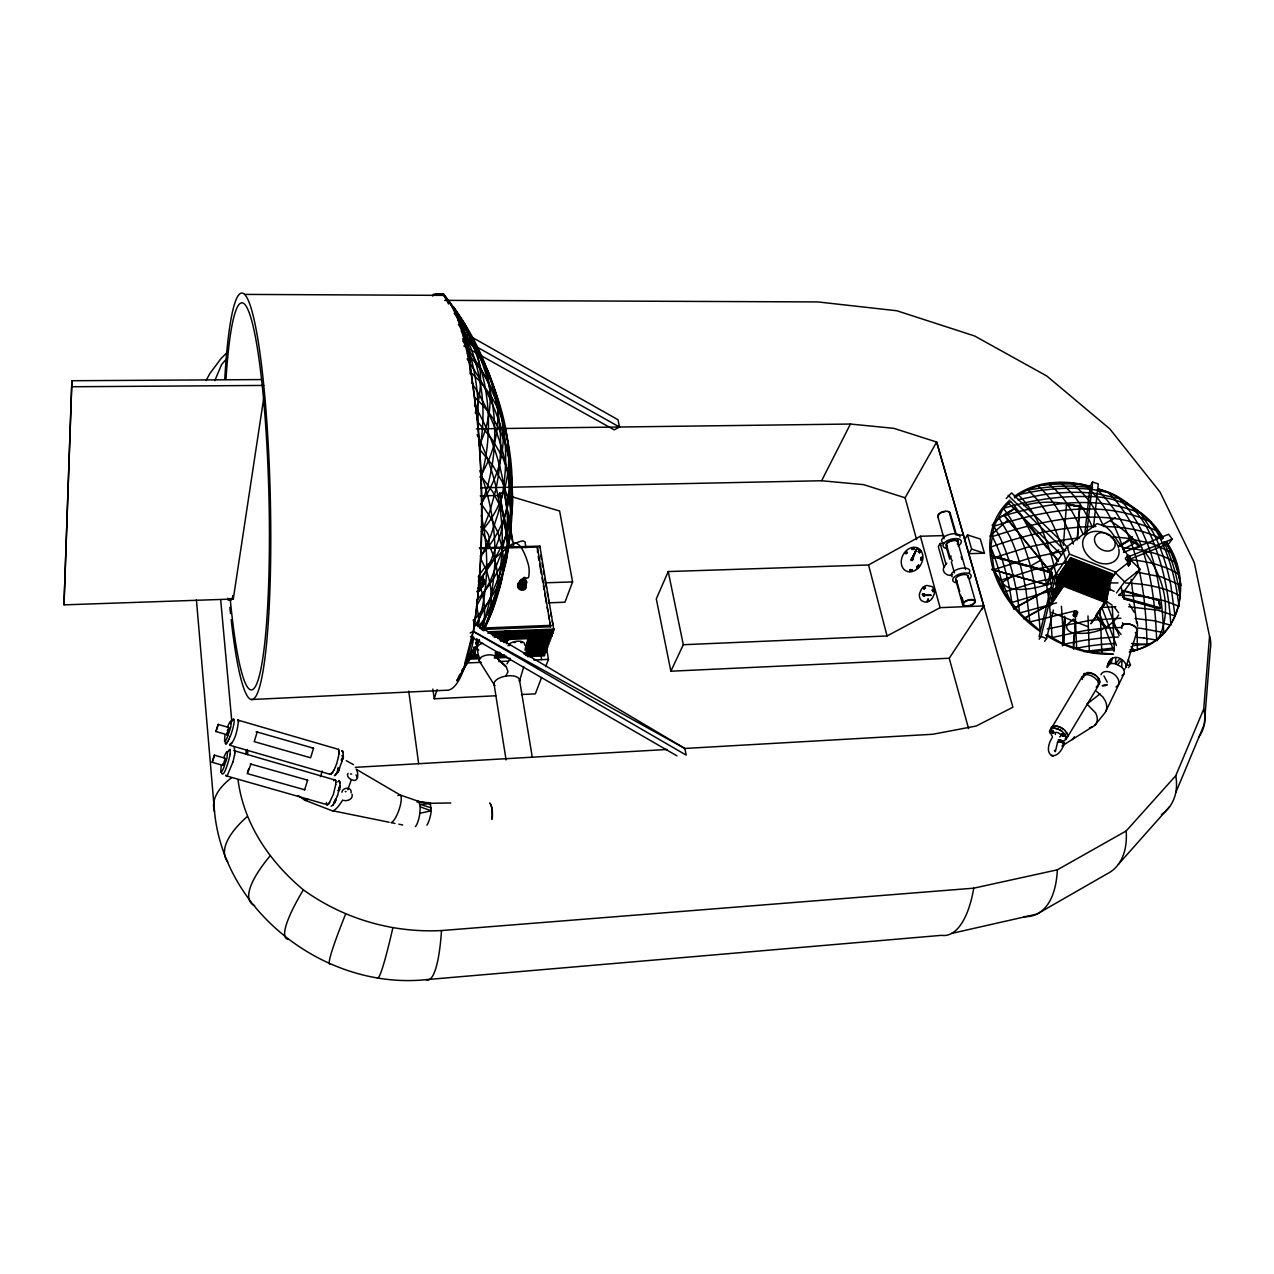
<?xml version="1.0" encoding="UTF-8"?>
<svg xmlns="http://www.w3.org/2000/svg" width="1274" height="1274" viewBox="0 0 1274 1274"><rect width="100%" height="100%" fill="white"/><g stroke="black" fill="none" stroke-linecap="round" stroke-linejoin="round"><path stroke-width="1.5" d="M940.945 545.113L940.244 544.731M246.455 750.004A4.857 0.828 -88.7 0 0 246.041 753.157L246.009 754.24M912.168 571.102C909.286 572.679 914.429 568.411 911.069 569.908M919.159 549.683L919.844 550.511L918.251 551.499M909.588 570.943L910.448 571.086M356.895 769.655L400.291 795.072L418.843 801.426L420.261 806.872L419.863 813.274A13.25 3.488 -80.3 0 1 415.356 826.651M912.821 548.696L911.85 549.046L912.948 548.314M246.009 754.415L246.312 753.268M525.907 547.74L524.984 541.8L522.786 540.861C508.629 543.616 498.548 555.783 487.815 564.509A16.578 3.408 -53.8 0 0 484.566 567.886L479.534 574.463M261.09 379.572L71.885 380.735L63.987 604.863L233.269 599.019L264.18 395.211M63.987 604.863L71.885 380.735M914.191 547.804L913.888 549.253A1.975 1.545 -60.7 0 1 913.426 549.301L914.143 548.298M1122.012 675.523A9.157 5.558 25.5 0 0 1121.693 667.066L1122.028 659.757C1115.355 654.024 1107.456 659.582 1107.17 667.48L1109.208 664.598M1115.833 657.448L1115.53 663.738L1121.693 667.066M528.089 638.815L528.599 637.398L526.21 637.494A2.851 1.37 -9.8 0 1 528.089 638.736L525.222 648.546L547.533 647.59L548.059 646.189L525.732 647.128M528.806 638.624L551.244 637.701L550.718 639.118L528.296 640.042L528.392 636.172M416.932 801.983L430.182 802.779L431.233 810.805A12.629 3.456 -77.5 0 1 426.949 825.154M339.887 785.851L340.094 783.351M343.104 755.402L343.311 752.95M338.932 754.176L338.486 749.383L237.569 720.001M339.139 751.724L338.422 757.154M335.699 784.641L335.906 782.14M1073.345 645.392L1074.189 633.576M1074.619 627.668L1075.033 621.76M1073.584 649.071L1075.527 621.505M1077.247 538.392L1079.699 506.24M1077.422 539.857L1079.842 505.682L1066.418 505.237L1063.408 545.304M1062.436 645.838L1064.634 616.298M1062.787 645.504L1064.889 617.763M1063.344 645.09L1065.382 617.508M910.496 570.8L910.4 569.733A2.341 1.847 -61.5 0 0 909.859 569.812L909.636 570.29M910.687 570.816L910.369 569.526A3.36 2.644 -61.6 0 0 909.923 569.589L909.763 571.58A3.36 2.644 -61.4 0 0 910.225 571.532L910.687 570.8M912.327 569.844L911.993 571.007M351.098 792.89C352.261 786.663 342.642 786.902 341.862 792.237M1198.531 737.407A96.06 54.957 15.5 0 0 1203.723 709.092L1209.552 636.363L1194.295 562.551L1160.088 492.114L1109.797 428.876L1046.734 375.957L974.499 335.938L896.912 310.776L817.988 301.938L444.61 300.361M911.021 559.397L911.117 560.337M912.917 559.557L911.658 558.522M913.108 559.254L912.025 560.687L911.101 559.732M923.714 595.977C922.806 592.267 920.847 595.818 924.414 594.417M922.965 595.181L922.726 593.716M924.064 595.882L924.048 594.401M931.119 595.324L923.188 594.448L931.071 595.324L923.172 595.484M1093.458 527.277L1098.299 483.865L1092.582 482.066L1091.054 484.343M933.906 590.817L933.237 591.327M1084.652 534.73L1090.289 485.474M1086.754 533.344L1092.582 482.066M234.512 755.386L234.846 752.918M473.832 631.012A324.01 154.664 -4.9 0 0 473.817 628.05C484.024 559.907 483.451 490.633 477.877 422.092C470.44 379.126 471.746 329.361 443.288 293.768L433.208 294.326M905.002 553.027L906.021 553.983M1054.633 566.086L1048.916 570.099L1004.278 515.588L1015.028 507.88M238.509 720.622C237.824 727.884 235.101 742.567 229.447 744.462M230.196 754.144L230.164 749.287L227.759 751.867M1049.553 573.762L1050.477 571.93L1047.562 584.989L991.538 569.494M226.661 733.346L226.676 734.636L229.081 727.565L218.157 724.444L215.927 731.499L226.676 734.636M222.902 764.034L222.918 765.371L225.339 758.269L214.35 755.179L212.105 762.266L222.918 765.371M335.683 798.925L335.205 802.445L333.629 802.317L334.664 802.62L334.919 800.868M339.202 770.006L339.441 768.27L338.406 767.967C337.069 770.722 337.1 774.385 339.202 770.006L338.167 769.703M913.633 547.788L913.442 549.476M1129.544 540.447L1135.023 542.931L1139.322 546.992M918.267 551.499L918.968 550.878M339.935 785.771L337.53 795.693M1107.409 666.015L1110.164 660.075M335.731 784.561L333.326 794.482L328.628 804.197M343.152 755.323L341.782 761.725M482.735 585.785L483.085 584.256M483.276 583.667L482.305 586.725M478.546 583.811C480.712 586.454 485.681 582.298 483.085 579.877M484.789 581.868L483.164 585.785L478.18 588.078M1108.205 664.805L1111.246 663.42L1112.218 657.989M922.137 559.62L922.121 558.649L920.704 559.095A3.281 2.596 -60.9 0 0 920.624 559.732L922.328 559.557A3.265 2.58 -61 0 0 922.376 559.047L922.344 558.808M1048.916 570.099L1056.687 563.761M356.131 768.97C358.918 773.254 358.647 783.399 351.481 779.592C349.156 778.86 346.162 775.707 348.057 773.318M234.543 755.339L232.999 761.836M230.228 754.081C229.798 756.724 223.635 780.564 221.389 772.331M221.23 765.722L220.736 772.044A11.37 1.8 -72.4 0 0 223.539 768.302L227.043 757.887L227.52 751.596A11.37 1.8 -72.4 0 0 224.718 755.386L223.778 757.632M1047.562 584.989L1048.629 579.845M224.972 735.098L224.511 741.277A11.291 1.768 -72.3 0 0 227.298 737.439L230.801 727.072L231.247 720.925A11.291 1.768 -72.3 0 0 228.46 724.81L227.505 727.072M1096.197 687.148L1098.905 684.138L1097.631 680.794L1094.493 677.641A9.571 5.335 30.8 0 0 1086.388 674.615L1082.327 676.478L1050.891 729.142L1052.005 726.721L1055.206 726.021A9.762 5.223 31.1 0 1 1063.408 729.126L1065.207 730.639M1106.469 584.384L1106.74 583.142L1070.224 568.889M1108.125 576.915L1108.412 575.673M1106.373 601.503L1091.006 623.607L1106.373 601.503L1064.14 585.037L1050.747 604.497M1050.222 603.621L1064.73 582.521L1106.931 598.971L1106.66 600.245L1064.427 583.779L1049.919 604.879M1104.892 600.93L1107.488 596.455L1065.319 580.02L1051.942 599.513M1106.007 595.898L1108.619 591.423L1066.513 575.004L1053.136 594.528M1066.195 739.223L1065.239 734.541M1063.901 740.799L1066.274 739.27L1067.835 735.655M1082.39 676.51L1082.343 679.504M1095.815 675.491A9.571 5.335 30.7 0 0 1087.678 672.481L1083.617 674.36L1083.633 677.386M907.199 552.486L907.168 552.55A2.182 1.72 -61 0 1 906.754 552.98L906.228 551.722M464.628 664.232L472.527 633.576M1050.445 605.755L1064.14 585.037M1064.427 583.779L1064.73 582.521M1051.639 600.755L1065.319 580.02M1065.621 578.762L1065.924 577.504L1108.062 593.939L1107.775 595.197L1065.621 578.762L1052.228 598.254M1052.834 595.77L1066.513 575.004M1066.816 573.762L1067.102 572.504L1109.16 588.907L1108.89 590.165L1066.816 573.762L1053.423 593.286M1067.405 571.262L1067.692 570.019L1109.718 586.406L1109.447 587.664L1067.405 571.262L1055.143 589.177M1067.994 568.761L1068.281 567.519L1110.275 583.906L1110.004 585.148L1067.994 568.761L1056.847 585.069M1068.583 566.277L1068.87 565.035L1110.832 581.406L1110.546 582.664L1068.583 566.277L1056.321 584.225M1069.173 563.793L1069.459 562.551L1111.39 578.922L1111.103 580.164L1069.173 563.793L1055.796 583.396M1069.762 561.324L1070.049 560.082L1111.931 576.421L1111.661 577.663L1069.762 561.324L1056.385 580.928M1070.335 558.84L1070.638 557.614L1112.489 573.937L1112.202 575.179L1070.335 558.84L1056.99 578.476M1072.278 560.226L1072.565 558.983L1101.676 570.354M1098.841 681.781L1098.124 677.991M1044.584 641.363L1046.575 638.592L1053.359 610.103M1039.138 639.23L1041.113 636.459L1056.178 573.81L1059.745 575.227M1039.074 636.825L1053.232 578.077L1069.491 554.094L1067.134 546.626L1097.01 523.63L1105.514 526.258L1110.801 531.354L1131.296 560.21L1115.323 572.759L1110.721 579.176M338.454 757.106L336.575 763.922M477.447 625.757L482.368 607.141A323.596 266.075 4.7 0 0 483.817 528.407A323.596 266.091 4.7 0 0 481.317 515.508M341.066 760.037L342.881 759.033L343.439 756.931L342.196 755.816L343.439 756.931M337.849 790.485L339.664 789.482L340.031 786.536L339.266 787.826M482.687 627.174L490.219 599.481A338.502 277.254 4.7 0 0 491.891 515.859A338.518 277.286 4.7 0 0 479.82 470.823M495.363 491.525L489.646 511.989L481.827 532.134L488.977 544.46L493.962 557.025A324.934 160.843 -4.9 0 1 483.069 629.85M1109.511 663.913L1110.96 658.865M523.821 666.62L519.346 681.463A12.899 6.004 -9.6 0 0 505.682 676.128A12.899 6.004 -9.6 0 0 494.806 685.699L479.597 661.524M313.531 748.22L310.617 757.791L254.227 741.643L257.189 732.009L313.531 748.22L312.257 747.997M303.881 789.546L304.693 789.769L307.607 780.134L250.245 763.938M476.428 643.609L477.368 640.742M341.814 761.709L338.343 771.136L334.441 775.595M247.761 771.996L248.748 768.779M247.267 773.621L250.962 764.113M495.713 695.779L434.243 698.773L437.062 689.6M498.452 496.685L499.583 493.038L504.6 492.927L513.677 546.514M508.374 547.342L499.87 494.726M504.886 494.631L559.62 511.033L572.583 581.899L564.939 602.22L549.046 602.809M233.015 761.82L227.409 775.213M1137.061 631.187L1125.898 667.528A8.711 5.51 28 0 0 1122.028 659.757L1117.776 664.518M506.479 643.752L507.769 638.242L510.38 638.131A2.867 1.37 -9.6 0 0 507.705 639.102M477.32 645.026L466.666 659.375L464.15 667.226L474.756 652.909L477.32 645.026L476.412 639.198M911.149 559.477L911.738 558.442M479.677 548.728L537.389 547.056L537.564 552.454M539.332 547.581L539.857 546.1L479.374 547.836M227.361 730.75L228.03 729.031M230.148 736.436C231.581 733.824 237.633 713.774 231.47 721.323M335.38 767.139L336.559 763.89M337.514 795.661L332.817 805.391M481.238 629.531L550.591 626.776L537.389 547.056M526.098 651.269L546.482 650.393L547.008 648.992L524.713 649.947M497.64 638.497L551.785 636.267L552.327 634.834L494.232 637.223M492.751 635.853L552.868 633.401L553.394 631.968L491.286 634.484M539.857 546.1L553.935 630.534L487.846 633.21M541.561 677.513L535.367 693.836L521.48 694.521M545.702 666.62L548.457 659.359L546.1 645.791M1057.563 742.344L1055.35 751.676L1054.41 750.338M338.151 770.404L339.441 768.27M476.03 643.45L477.511 639.835M1175.727 792.715L1204.344 724.11L1210.3 649.342A94.228 49.383 -1.5 0 0 1209.552 636.363M228.954 739.27L230.148 736.404M1161.394 814.612A97.779 57.107 33.6 0 0 1175.759 775.707L1203.723 709.092M214.78 380.639L221.612 364.523L227.568 357.675M1073.711 505.077L1066.418 505.237L1069.985 505.778M477.129 644.071L478.61 640.599M483.053 630.216L488.977 616.345L497.067 588.015A338.151 275.98 5.2 0 0 499.105 502.195A338.183 276.012 5.2 0 0 477.097 434.673M911.85 549.046L912.821 549.524L912.009 549.094M483.626 630.232C519.33 559.812 514.155 472.797 474.469 405.148M347.802 789.8L351.305 779.752M943.843 535.574L920.385 536.258L868.565 564.971L668.229 571.564L656.301 598.876L670.872 671.207L949.226 658.244L983.783 605.93L936.661 442.03L893.807 428.335L850.427 424.035L476.396 428.86M334.154 769.91L335.38 767.075M912.821 558.824L917.296 547.804L912.248 558.474M933.619 589.289L932.218 589.878L933.301 589.129M483.419 582.839L483.961 580.275L482.703 579.001M483.292 584.018L481.381 586.534M458.831 677.8A324.01 154.664 -4.9 0 1 456.984 680.65L460.025 674.105M670.872 671.207L683.31 644.724L668.229 571.564M911.595 570.577L912.073 569.589L911.611 570.593M1105.959 711.051L1124.146 673.436M933.938 591.2C932.52 590.435 932.25 592.346 933.173 591.088M982.047 609.513L983.783 605.93L940.101 607.65L887.054 635.965L683.31 644.724M1052.547 737.089C1040.794 755.339 1057.006 764.878 1064.618 742.917M1123.732 598.955L1159.786 608.956L1160.439 607.873L1158.83 600.309L1122.935 590.356M230.371 723.552L232.473 719.635M225.132 741.643L226.039 743.984L228.954 739.207M480.68 487.846L821.634 480.744L850.427 424.035M1010.171 511.033L1004.31 515.333L1048.964 569.86M206.149 380.512L209.653 373.839L221.055 358.52L227.95 351.672M505.698 676.128L508.007 671.796L506.272 666.843L494.519 655.823A8.6 4.077 -9.3 0 0 482.639 656.349A8.6 4.077 -9.3 0 0 480.632 662.337M334.154 769.83L330.953 774.481L329.807 773.605M338.343 771.057L335.158 775.563M333.931 803.767L335.11 801.601M478.26 576.644L478.833 575.609M456.984 680.619L468.864 659.247M473.817 628.05L488.818 601.248L500.156 573.603L507.8 545.383A351.162 282.971 5.7 0 0 509.106 460.073A351.194 283.003 5.7 0 0 479.868 378.999L467.16 358.95M916.595 539.539L905.113 497.8L936.661 442.03L1012.91 707.213L976.282 726.005L932.855 734.254L684.839 748.459L473.291 631.378L470.17 632.987M342.467 757.441L343.232 756.135M464.469 665.84L466.411 662.496M469.963 644.628L473.912 637.86M479.836 627.716L485.76 617.587L497.752 589.591L505.905 560.99A344.426 278.815 5.6 0 0 507.753 474.326A344.442 278.847 5.6 0 0 477.734 392.089L471.587 382.582M466.173 660.903L468.943 656.19M469.851 654.629L472.543 650.043M476.11 643.943L477.893 640.902M1050.397 574.001C1053.088 570.529 1049.187 587.059 1049.808 573.332M924.223 595.452L924.048 594.512M1079.54 506.638L1079.842 505.682M1061.401 734.286L1064.156 734.588L1063.917 736.101L1061.497 735.241L1061.736 733.744L1062.914 733.681M1062.739 736.149L1064.252 735.544M1063.917 736.101L1064.156 734.588M1067.532 737.009L1098.506 685.508L1098.538 682.498M943.524 543.329L940.132 543.441L938.285 546.498L944.066 567.137A5.765 4.507 31.3 0 0 945.404 573.571A5.765 4.507 31.3 0 0 952.602 574.59M1061.497 735.241L1061.736 733.744M1050.763 731.244L1053.439 731.212L1053.455 732.805L1051.114 732.279L1052.101 730.432M1051.114 732.279L1051.098 730.703M1052.467 733.06L1053.789 732.247M1053.455 732.805L1053.439 731.212M1006.253 498.5L1011.54 492.879L1068.026 547.868M226.868 743.045L227.855 741.452M944.066 567.137L945.945 564.095A5.781 4.507 31.3 0 1 946.821 563.283M964.705 539.539L967.539 534.937L980.327 539.061L984.436 553.203L968.766 553.696L971.632 549.126L967.539 534.937M232.155 742.71L229.782 745.226L330.269 774.385L332.992 772.028M506.925 663.865L509.871 659.168A8.552 4.045 -9.7 0 1 509.982 658.085M1100.911 674.71L1101.867 673.213A10.096 6.848 34.4 0 1 1115.498 675.427A10.096 6.848 34.4 0 1 1116.008 686.909M1159.961 603.876L1158.83 600.309L1124.56 591.423M1067.134 546.626L1050.939 570.672L1053.232 578.077L1056.178 573.81M1057.277 577.249L1070.638 557.614M1056.687 579.702L1070.049 560.082M1074.348 619.865L1073.122 619.212L1074.38 620.151M1054.983 583.795L1069.459 562.551M1055.509 584.623L1068.87 565.035M1056.035 585.467L1068.281 567.519M1055.429 587.935L1067.692 570.019M1052.611 593.684L1067.102 572.504M1051.416 598.637L1065.924 577.504M329.727 802.572L326.972 804.961L326.351 802.461M1110.418 580.164L1116.072 572.265L1069.491 554.094M1128.382 565.815L1129.927 563.665L1128.573 557.996L1127.028 560.146L1128.382 565.815L1130.309 563.681L1128.955 558.012L1127.41 560.162L1128.764 565.831M1102.297 605.389L1106.931 598.971M1096.213 614.673L1102.01 606.663M1116.47 592.936L1124.608 581.756L1140.182 569.303L1130.93 560.369M1140.182 569.303L1124.958 590.133L1118.779 595.085M1169.038 543.377L1172.16 539.125L1168.672 534.3L1123.509 552.454M483.61 582.25C481.11 586.964 475.409 581.231 480.585 579.16M481.715 585.228L480.664 586.358M483.053 584.018L479.788 587.33M482.671 585.546L481.19 587.123M482.496 586.136L480.824 588.301A4.284 3.583 16.5 0 1 476.938 591.773M480.903 577.87C484.566 574.112 483.881 582.122 480.712 578.953M920.465 551.929L919.764 551.132M1128.35 667.687L1130.452 665.012L1128.334 659.534M1072.135 739.637L1074.38 736.802M481.317 531.513C521.767 486.413 516.559 413.493 471.651 373.282M1095.019 725.081L1104.255 713.615A16.705 11.753 40 0 0 1105.179 700.668L1102.981 697.117L1096.516 691.304M480.218 556.069C522.961 512.498 520.907 437.985 474.74 397.568M918.57 565.21L918.013 566.373L919.51 566.022C918.028 568.093 919.478 564.987 918.156 566.197M1083.68 674.392L1084.588 673.357M1051.193 727.788L1052.085 726.769M1065.303 734.541L1062.038 731.356A9.762 5.223 31.1 0 0 1053.837 728.171L1050.668 728.919L1049.489 731.308L1052.26 736.308M920.146 551.053L919.127 552.47A3.344 2.628 -60.7 0 0 919.43 552.805L920.784 551.244A3.344 2.628 -60.8 0 0 920.497 550.925L919.892 551.005M919.892 551.292L919.255 552.279A2.325 1.831 -60.7 0 0 919.605 552.661L920.019 552.438M1120.053 658.626L1115.53 663.738L1111.246 663.42M918.793 565.13L917.965 565.29M1098.873 684.393L1100.179 682.004L1098.921 678.66M1118.397 864.313L1169.628 806.681M951.678 933.412L1036.956 914.079L1107.265 873.741A99.245 55.355 51.8 0 0 1126.184 830.966L1175.759 775.707M923.347 595.786L924.701 595.452L924.064 594.225M212.28 762.25L214.526 755.148M228.731 750.29L230.467 750.131M473.418 620.502L475.966 617.89A337.53 171.608 -4.7 0 0 506.081 523.582L500.985 507.593L492.767 491.875L481.381 476.572A322.449 254.083 6.6 0 0 485.585 389.717A322.481 254.131 6.6 0 0 453.576 307.05M227.441 775.133L226.008 776.073L225.721 775.197M1014.566 498.007C1036.049 480.887 1067.102 479.39 1092.598 487.528M989.882 536.115L1007.654 520.222M483.738 584.018L479.836 585.833M481.843 586.995L478.005 588.668M481.843 577.695L483.069 578.332L481.572 578.985M482.177 584.559L482.894 584.846M333.565 780.644L335.253 779.704L335.683 780.612M912.009 570.29L911.229 570.179M337.737 781.854L339.441 780.914L340.047 783.446M332.848 805.279L331.16 806.155M1100.035 693.916L1086.945 704.06L1095.592 712.883A16.259 11.068 37.2 0 1 1089.477 727.629M912.152 560.369L912.789 558.967M1004.278 515.588L1014.008 509.043M922.408 593.795L922.742 595.038M925.131 588.174L924.064 589.129L923.172 587.346L924.319 586.581L923.395 587.473L924.16 588.827L924.924 588.062M924.319 586.581L923.172 587.346M923.634 587.951L924.797 587.425L923.921 588.238M428.255 803.289L450.805 802.986M1063.36 745.051L1092.582 726.769M911.993 558.49L917.296 547.804L911.897 558.442M1014.215 575.37L1002.192 582.218L992.876 569.781M1029.663 566.548L1041.67 559.7M1051.974 553.824L1058.837 549.906M1101.739 525.414L1115.467 517.578M480.824 588.301L478.833 589.161M238.047 779.911C243.7 824.023 269.785 861.829 303.355 889.841C343.439 918.777 392.153 933.03 441.505 930.561L973.75 888.169L1057.34 869.824L1126.184 830.966M481.795 577.695L482.846 578.125L481.827 579.001M480.871 580.211C476.826 582.887 484.391 583.858 482.352 580.275M1024.806 618.017L1046.973 605.723M1023.5 618.83L1047.371 605.596M1135.946 548.361L1139.418 546.45M1013.626 608.59L1051.671 587.601M1015.028 607.937L1050.875 588.222M1122.872 549.62L1135.023 542.931L1129.64 539.905L1119.225 545.622M1119.145 546.164L1127.809 541.402M461.22 331.16L618.017 419.767L619.498 427.013L614.227 429.864L463.816 346.018M1064.3 743.283L1063.169 743.586M523.025 580.211C520.047 582.234 526.672 583.349 524.315 580.45M1050.747 728.967L1052.133 728.378M1065.239 738.586L1067.915 735.687L1065.144 730.655M1128.796 556.627L1172.16 539.125M1129.353 559.413L1167.223 544.109M345.684 791.584L345.923 791.664M1061.927 746.023L1063.487 744.812L1063.089 743.268A3.392 1.656 18.8 0 0 1058.551 741.691L1057.93 741.85A3.392 1.656 18.8 0 0 1057.468 742.105L1057.882 741.787A3.392 1.656 18.8 0 1 1060.939 741.962A3.392 1.656 18.8 0 1 1063.44 743.697M928.571 601.232L927.982 599.21L928.571 601.232L927.265 601.567M928.125 600.357L927.185 600.691L928.093 600.15M927.233 601.36L928.348 601.089L928.332 599.21M1121.598 627.509A135.171 55.865 -15.8 0 0 1083.744 630.821L1052.037 637.541C1049.553 590.292 1042.673 538.663 1010.855 501.43L1003.371 508.31C1029.854 543.106 1037.1 588.317 1040.141 630.853L1019.662 613.017L1003.976 592.06L994.134 569.542L1029.918 558.092L1065.892 550.559M999.039 580.769L1034.313 569.558L1067.787 562.503M992.43 558.267L1027.449 547.263L1062.548 540.049A153.437 67.952 -16 0 1 1079.572 537.978M1003.976 592.06L1038.676 581.342L1063.806 575.959M1011.811 602.522L1044.744 592.553L1061.274 588.811M479.979 586.741L478.514 587.043M481.556 586.454L478.578 586.709M481.365 587.043L478.371 587.489M1047.324 628.926L1089.891 620.374L1120.833 618.193M919.143 549.906L918.984 550.878M917.36 568.268L917.662 568.108A3.249 2.564 -61.2 0 0 918.013 567.726L916.93 566.484A3.249 2.58 -61.3 0 0 916.579 566.866L917.184 568.22M1017.687 499.727L1041.479 494.981A130.681 60.579 -16.2 0 1 1097.201 493.659L1119.4 498.787C1153.097 534.093 1161.41 585.658 1163.767 632.589L1141.042 628.337A135.171 55.865 -15.8 0 0 1137.73 628.034M1105.211 684.759C1096.261 686.989 1110.418 685.38 1106.66 684.52M905.83 552.47L906.897 553.075A3.137 2.452 -61 0 0 907.247 552.709L906.355 551.387A3.137 2.468 -61 0 0 905.91 551.849L905.846 552.47M1056.56 602.857L1019.662 613.017L1017.289 595.802A134.136 54.83 87.1 0 0 1010.027 564A134.136 54.83 87.1 0 0 999.883 537.23L993.943 526.194L1003.371 508.31C1029.949 500.586 1057.579 495.904 1085.321 496.557C1117.266 495.459 1146.17 509.059 1162.812 537.389M419.863 813.274L431.233 810.805L420.261 806.872M933.603 591.55L932.504 590.913M233.253 718.839L234.193 719.444M1129.735 651.317C1181.396 643.45 1193.849 579.877 1166.172 541.641A134.311 63.541 86.8 0 1 1181.078 585.499L1161.49 576.931L1136.265 572.042M1075.463 610.819L1029.886 621.919L1025.936 590.181A133.101 54.909 87.1 0 0 1019.136 561.245A133.101 54.909 87.1 0 0 1009.868 536.545L998.673 517.228C1044.011 503.596 1095.513 494.137 1140.628 513.438L1153.034 532.325A130.458 61.248 86.9 0 1 1170.758 584.862L1175.01 615.852L1157.636 610.198L1128.653 606.758M215.927 731.499L218.332 724.412M226.071 743.905L225.164 743.22M1083.696 651.635L1113.189 648.052M1132.857 645.663L1150.549 643.513M1125.786 665.554L1130.452 665.012M1087.709 673.213L1089.111 673.054A7.66 4.268 30.7 0 1 1095.608 675.459L1097.567 676.988M233.875 750.609L334.489 779.847M921.739 559.859L920.799 559.827A2.277 1.8 -60.9 0 1 920.863 559.159L922.058 558.856M923.698 594.321L924.685 595.054M338.486 749.383L338.916 750.243M341.91 750.673L343.263 753.045M341.862 750.784L343.088 751.469M1059.586 736.818C1064.937 735.401 1053.471 729.19 1055.382 734.509M196.419 599.815L214.526 811.729C224.304 912.917 326.367 989.962 426.073 979.658L941.486 935.339A101.172 39.255 85.1 0 0 973.75 888.169M1062.15 740.942A9.682 5.176 31.1 0 1 1058.105 740.051A9.762 5.223 31.1 0 0 1062.197 741.006L1063.965 740.863M480.76 585.18L479.358 585.116M480.903 585.61L478.148 585.116M478.323 587.633C482.432 587.903 487.783 581.199 483.117 578.603M1101.134 607.475L1115.833 606.695M1095.879 526.417C1059.952 526.895 1024.455 534.953 990.758 547.056L994.134 569.542M355.366 767.33L666.971 749.478M226.629 775.962L327.737 804.849M430.851 803.767L420.038 804.324L431.392 807.923M251.233 699.537L446.282 690.237A198.203 38.777 88.7 0 0 480.999 479.677A198.203 38.777 88.7 0 0 432.587 296.03M495.092 652.606L500.172 652.384M471.571 655.011L477.479 654.74M495.236 653.976L501.144 653.721M524.792 652.702L545.957 651.794L545.431 653.196L526.258 654.024M471.109 656.413L478.992 656.062M494.758 655.377L504.6 654.963M471.316 657.75L479.12 657.416M494.71 656.731L506.415 656.237M525.907 655.393L544.906 654.581L544.428 655.871L527.388 656.62M468.943 659.168L480.632 658.658M494.264 658.053L507.896 657.464M467.558 662.942L481.206 662.337M498.755 661.556L508.501 661.126M533.838 660.012L548.457 659.359M505.507 665.952L495.554 656.651M499.44 639.835L507.96 639.484M500.65 641.188L507.466 640.902L507.275 639.675M503.58 642.478L506.972 642.335L506.574 639.882M527.77 641.475L550.177 640.535L549.651 641.953L527.261 642.892M530.127 641.698L535.797 641.459M526.751 644.31L549.126 643.37L548.584 644.771L526.242 645.727M536.657 644.214L542.326 643.975M479.741 628.162L551.132 625.343M488.181 631.761L554.477 629.101M504.026 631.49L509.966 631.251M535.669 630.216L541.609 629.977M510.938 634.054L516.862 633.815M542.517 632.764L548.441 632.525L548.871 634.978M517.037 636.634L522.706 636.395M545.129 582.823L572.583 581.899M338.661 781.058L339.871 781.822M957.538 535.176L963.399 535M480.218 495.857L499.663 495.427M1118.795 595.388C1139.322 595.245 1160.439 597.57 1179.151 606.551L1176.539 589.751M72.236 386.755L263.702 385.433M1118.031 582.919L1108.906 582.966L1110.068 590.101M244.64 294.405L442.747 295.361M1103.507 526.465C1123.381 526.99 1143.956 529.65 1161.681 539.205M478.53 578.205L482.225 578.3M350.398 773.987L351.64 774.035M1125.468 582.998C1144.243 583.779 1163.481 586.741 1180.106 595.961M1130.165 559.732C1147.11 561.245 1164.277 565.194 1178.832 574.351M524.49 579.24C529.092 577.616 520.493 576.103 524.49 579.24A3.392 2.819 18.3 0 1 525.652 584.161A3.392 2.819 18.3 0 1 520.19 582.505A4.252 3.551 18.3 0 0 518.311 587.107A4.252 3.551 18.3 0 0 523.948 589.225A4.252 3.551 18.3 0 0 525.796 584.543M1073.409 544.046C1065.972 522.42 1055.509 500.682 1037.577 485.808A134.264 62.681 -16.2 0 1 1061.736 483.977A134.264 62.681 -16.2 0 1 1083.983 484.773C1103.889 500.523 1114.909 524.426 1122.967 547.884C1141.631 549.11 1160.662 553.139 1176.603 563.315M1112.616 653.96L1089.318 652.161L1063.933 644.23L1046.941 634.675M1135.134 618.479L1154.451 620.804L1170.854 625.2C1169.198 597.617 1164.293 570.051 1154.18 544.269C1145.103 518.04 1126.391 494.726 1097.758 489.184M821.634 480.744L863.661 484.661L905.113 497.8M1073.552 505.889L1078.664 506.479M1143.813 638.019L1156.633 640.026C1154.706 588.381 1146.584 530.43 1108.077 492.481L1095.544 489.964A131.333 61.088 -16.2 0 0 1066.927 488.324A131.333 61.088 -16.2 0 0 1034.934 491.35L1018.276 494.583C1043.438 520.142 1053.12 556.531 1059.251 590.865M345.27 791.536L345.541 791.568M343.693 800.422C347.531 801.521 353.376 798.989 352.086 794.275M256.074 731.833L257.189 732.009M478.753 586.104L483.547 584.607L483.945 581.39M478.387 587.298L479.327 587.457M417.952 801.266L426.535 802.954M332.832 810.805L389.111 822.224M394.94 823.402L391.054 822.622A14.651 3.981 -70.9 0 0 400.179 805.932A14.651 3.981 -70.9 0 0 397.95 795.629M398.826 824.198L402.695 824.979M1051.273 755.689L1053.041 756.135M306.795 779.927L307.607 780.134M990.854 555.575L1050.254 572.058M990.758 555.767L1050.158 572.249M992.446 556.595L1003.928 559.78M1007.766 560.847L1026.924 566.166M1030.746 567.217L1049.903 572.536M1122.474 597.347L1160.439 607.873M1124.002 598.525L1160.168 608.415M991.745 569.367L1047.769 584.877M991.061 555.448L1050.477 571.93M247.968 773.812L304.693 789.769M334.919 800.199L335.97 800.502M339.171 787.045L340.222 787.348M338.613 789.179L339.664 789.482M337.881 768.174L338.916 768.477M337.387 771.63L338.438 771.948M341.83 758.731L342.881 759.033M971.632 549.126L984.436 553.203M346.289 760.689L353.567 764.687M923.188 594.448L924.319 594.862M298.132 795.486L304.566 800.072L331.224 810.423A24.238 6.195 -65.7 0 0 342.674 800.008M1071.975 561.468L1106.58 574.956M1071.402 563.936L1106.023 577.441M1072.628 567.121L1107.297 580.641M1071.466 572.09L1106.182 585.642M1069.045 573.873L1105.625 588.142M1070.287 577.074L1105.068 590.642M1066.211 576.262L1108.332 592.681M1069.698 579.574L1104.51 593.158M1069.109 582.091L1103.953 595.675M1065.032 581.263L1107.217 597.713M1068.52 584.591L1103.395 598.191M1067.931 587.107L1102.822 600.707M1063.838 586.295L1106.103 602.777M1051.703 612.555L1088.107 626.728M1041.113 636.459L1046.575 638.592M1109.638 589.161L1114.145 591.343M1171.379 552.454L1151.648 543.409L1126.152 538.138A153.437 67.952 -16 0 0 1113.46 537.102M462.494 338.932L619.498 427.013M1051.767 730.989L1053.104 731.77M1051.448 731.738L1052.802 732.502M470.488 636.57L676.94 755.832M473.291 631.378L686.192 755.116L684.839 748.459L473.546 623.066M1106.596 601.328L1112.202 605.198M226.581 734.429L228.062 735.464M1062.58 734.238L1063.838 735.146M1061.831 734.7L1063.073 735.592M1071.991 483.642C1086.404 494.439 1096.341 510.078 1103.539 526.353M1059.968 482.496C1074.73 493.579 1084.763 509.696 1092.057 526.401M1048.805 484.152C1065.048 496.542 1075.049 515.046 1082.741 533.583M1097.471 489.917C1138.526 529.22 1145.788 590.929 1147.03 644.962A124.836 51.071 -15.7 0 0 1131.535 643.481M1110.164 536.227L1113.89 539.603A19.524 14.667 33.1 0 1 1118.508 547.74M494.519 655.823L506.272 666.843M917.137 567.886L917.981 567.424L917.137 566.532A2.261 1.784 -61.3 0 0 916.675 567.041L916.786 567.471M1115.323 572.759L1124.608 581.756M1008.196 495.347L1064.714 550.416M1008.1 502.832L1061.608 555.034M1114.654 607.539L1118.652 612.858M1097.01 676.653L1098.968 678.66M356.003 774.863L357.532 777.777M477.877 422.092L492.21 439.466L502.704 457.414L509.377 475.728A346.13 181.226 -4.3 0 1 478.451 580.418M1113.524 625.279L1121.009 634.372M1130.994 646.507L1134.736 651.062M1115.578 628.751L1118.078 631.777M1017.512 510.906L1058.503 560.767M1016.238 509.648L1058.328 561.181M1025.857 522.229L1037.036 535.828M1044.473 544.89L1046.957 547.916M1050.684 552.438L1053.168 555.464M1055.652 558.49L1058.137 561.516M1096.691 615.485L1105.434 626.155M1096.245 615.931L1105.004 626.601M1096.181 616.059L1106.182 628.241M1095.847 616.441L1105.848 628.639M467.447 353.519C486.572 374.429 500.793 400.514 503.055 429.131A342.228 187.167 -3.8 0 1 480.521 504.408M462.717 340.811L481.222 369.333A341.496 274.149 6.1 0 1 508.852 446.569A341.48 274.117 6.1 0 1 507.912 527.611L500.873 554.413L490.394 580.705L476.492 606.201A282.78 136.079 -5.4 0 1 478.769 625.789M458.322 324.376L467.462 336.862L481.094 359.714A344.776 275.518 6.1 0 1 506.479 432.857A344.76 275.502 6.1 0 1 506.399 509.361L500.395 534.746L491.334 559.716L479.215 584.049A312.385 151.303 -5.1 0 1 482.91 627.636M1103.921 675.921L1107.265 682.195M454.165 313.229L468.179 333.342L480.123 354.299A332.769 264.992 6.5 0 1 502.529 420.898A332.753 264.976 6.5 0 1 503.103 490.251L498.182 513.279L490.649 535.988L480.521 558.187L485.585 568.634A307.99 150.842 -5.1 0 1 487.162 622.046A308.037 150.905 -5.1 0 1 483.754 630.869M1129.194 604.115L1134.163 612.221M453.592 307.05L464.787 323.596L472.957 340.524L478.148 357.675A322.561 183.217 -3.3 0 1 475.282 412.919M1066.641 732.327L1067.58 734.047M448.575 304.056L443.288 293.768L456.649 311.445L468.37 329.839A333.884 264.769 6.5 0 1 497.513 408.747A333.868 264.737 6.5 0 1 495.363 491.509M509.871 659.168L510.348 660.139M238.174 719.906L238.525 722.262M234.782 751.389L234.113 746.468M1013.977 609.131L1002.192 582.218A91.043 30.465 -30.6 0 0 1052.467 582.951M1122.442 622.747L1123.206 624.722M1105.673 600.978L1119.129 635.742M1101.628 607.093L1116.454 645.568M1098.586 611.202L1114.049 651.428M1122.967 547.884L1124.098 551.69M950.101 512.785L956.471 535.032M968.192 576.087L975.311 601.01M949.974 514.792L955.659 534.698M957.73 541.944L965.596 569.51M962.061 597.506L963.638 603.112M946.646 545.304L950.277 558.171M951.312 561.85L954.433 572.886M956.535 580.323L959.704 591.518M960.755 595.245L963.383 604.577M937.807 516.543L944.098 538.791M955.691 579.861L962.714 604.784M946.216 546.817L949.703 559.143M940.132 543.441L945.945 564.095M1067.246 565.592C1059.92 538.185 1049.776 509.504 1027.959 490.187A120.027 56.152 -16.3 0 1 1064.331 486.142A120.027 56.152 -16.3 0 1 1091.197 487.767M920.385 536.258L940.101 607.65M949.226 658.244L968.574 728.632M868.565 564.971L887.054 635.965M341.91 759.543L342.117 760.339M338.693 789.96L338.9 790.788M1049.569 731.34L1049.903 732.948M1158.846 602.188L1159.42 604.863M1109.925 661.54L1110.227 663.149M540.702 555.305L541.37 559.159M542.055 563.012L542.74 566.882M543.409 570.736L544.094 574.59M544.778 578.444L546.466 588.094M547.151 591.948L547.836 595.818M548.505 599.672L549.19 603.526M550.878 613.176L551.562 617.03M552.247 620.9L552.916 624.754M552.183 629.547L552.868 633.401M538.249 556.372L538.934 560.289M539.619 564.191L541.323 573.969M542.007 577.886L542.708 581.804M543.393 585.706L544.078 589.623M544.762 593.525L546.466 603.303M547.151 607.22L547.852 611.138M548.537 615.039L549.221 618.957M549.906 622.875L550.591 626.776M551.116 632.414L551.785 636.267M549.508 629.659L549.938 632.111M545.256 641.061L545.686 643.513M545.798 646.475L546.482 650.393M544.205 643.896L544.635 646.332M543.17 646.698L543.584 649.135M541.02 656.014L541.641 659.661M1131.137 579.383L1136.599 622.922M504.998 497.242L512.482 541.418M499.583 493.038L508.597 546.657M519.505 679.87L532.309 757.345M1121.279 587.41L1122.872 597.108M494.073 684.249L506.081 759.941M473.387 619.737L474.294 625.566M477.161 648.179L479.088 660.537M473.848 647.049L474.756 652.909M432.857 689.091L434.243 698.773M408.747 691.113L418.668 763.699M1061.433 606.281L1063.933 644.23L1081.244 640.822A136.286 55.865 -15.7 0 1 1118.381 637.08M1137.141 621.823L1137.666 626.282M484.502 581.565L484.598 582.457M1112.282 606.743L1114.384 649.804A139.917 56.709 -15.6 0 0 1089.318 652.177L1087.98 615.947M1100.003 608.892L1101.883 653.132M335.731 780.5L335.858 782.236M232.999 596.296L233.269 599.019M220.72 600.293L231.757 720.797M1075.32 615.836L1076.626 648.195A124.836 51.071 -15.7 0 1 1114.368 643.513M234.814 751.31L234.814 752.998M1137.156 631.872L1137.379 649.931A139.917 56.709 -15.6 0 0 1130.054 649.613M476.986 641.985A2.882 1.385 -9.2 0 1 479.613 640.679M214.526 811.729A108.338 46.485 -7.6 0 1 231.55 777.745M227.823 861.941A109.277 40.195 -23.3 0 1 246.997 816.761M254.625 905.655A109.851 31.054 -38.2 0 1 269.722 856.367M288.115 939.304A110.026 19.683 -52.3 0 1 303.355 889.841M330.077 963.988A109.835 6.832 -65.9 0 1 345.429 914.525M392.711 928.428A109.341 6.593 -79.3 0 1 377.295 977.779M441.505 930.561A108.593 19.556 87 0 1 426.073 979.658M1057.34 869.824A100.375 49.383 69.2 0 1 1024.121 916.611M1166.299 543.09A102.27 77.571 33.9 0 1 1129.226 652.017M1113.54 654.135A102.27 77.571 33.9 0 1 1045.747 635.185M1039.234 630.869A102.27 77.571 33.9 0 1 1009.9 500.061M1014.247 496.51A102.27 77.571 33.9 0 1 1092.375 486.891M1097.981 488.675A102.27 77.571 33.9 0 1 1163.226 538.297M1132.267 536.609A91.043 30.465 -30.6 0 1 1120.674 546.02M992.096 525.286A100.965 77.173 34 0 1 1009.406 511.479M1023.723 505.603A100.965 77.173 34 0 1 1075.176 505.714M1078.887 506.733A100.965 77.173 34 0 1 1088.092 509.823M1110.928 521.241A100.965 77.173 34 0 1 1140.628 546.865M1144.291 551.387A100.965 77.173 34 0 1 1157.063 640.774M1050.986 584.432A20.894 15.957 33.9 0 1 1050.015 579.829M1052.802 579.606A20.941 15.973 33.9 0 1 1052.292 576.533M1054.235 567.774A4.109 0.956 -38.7 0 1 1054.155 567.217M1054.92 566.102A4.109 0.956 -38.7 0 1 1055.573 565.433M1056.353 564.732A4.109 0.956 -38.7 0 1 1057.181 564.063M1051.974 572.838A4.077 1.051 -74.3 0 1 1050.795 577.982A4.077 1.051 -74.3 0 1 1049.075 579.24M1049.967 573.969A4.077 1.051 -74.3 0 1 1051.703 571.915M1118.827 549.142A19.524 14.667 33.1 0 1 1101.723 563.506A19.524 14.667 33.1 0 1 1082.693 542.326A19.524 14.667 33.1 0 1 1104.287 532.946M1105.816 533.615A19.524 14.667 33.1 0 1 1108.778 535.271M1128.143 558.346A1.624 1.226 33.8 0 1 1127.538 560.146A1.624 1.226 33.8 0 1 1125.436 558.792A1.624 1.226 33.8 0 1 1126.773 557.471M225.976 379.461A193.537 22.311 88.6 0 1 258.781 357.484A193.537 22.311 88.6 0 1 264.307 646.953A193.537 22.311 88.6 0 1 230.164 598.509M224.765 379.206A203.362 23.458 88.6 0 1 258.447 342.833A203.362 23.458 88.6 0 1 266.473 644.564A203.362 23.458 88.6 0 1 231.167 619.578M230.498 613.527A203.362 23.458 88.6 0 1 229.861 607.364M507.562 640.711A2.867 1.37 -9.6 0 1 510.587 639.373L526.417 638.72A2.851 1.37 -9.8 0 1 528.296 639.962M232.744 595.531A3.121 2.612 6.3 0 1 232.616 597.522M232.187 598.079A3.121 2.612 6.3 0 1 227.791 598.239M523.789 653.865A8.552 4.045 -9.7 0 1 526.289 655.282M478.706 649.995A8.568 4.109 -9.2 0 1 482.655 643.211M507.96 645.759A8.536 4.077 -9.7 0 1 517.77 641.156A8.536 4.077 -9.7 0 1 524.569 645.058M509.68 645.695A6.768 3.233 -9.7 0 1 510.205 644.803M514.011 642.622A6.768 3.233 -9.7 0 1 515.715 642.223M520.604 642.351A6.768 3.233 -9.7 0 1 521.783 642.829M475.6 653.435A2.867 1.37 -9.1 0 1 473.896 652.925M525.541 585.292A4.252 3.551 18.3 0 1 524.012 589.846A4.252 3.551 18.3 0 1 518.438 588.413A4.252 3.551 18.3 0 1 518.996 583.619A3.376 2.819 18.3 0 0 520.636 588.827M480.839 586.502A4.284 3.583 16.5 0 1 477.177 591.025M231.374 599.895A3.121 2.612 6.2 0 1 227.584 599.608M247.283 749.494A4.857 0.828 -88.7 0 1 247.666 754.686M322.226 770.993A23.521 5.669 -68.3 0 1 320.475 776.63M308.021 799.244A23.521 5.669 -68.3 0 1 304.566 800.072M490.299 803.798A11.737 3.153 -89.7 0 1 492.29 818.561M489.678 802.923A11.721 3.153 -89.7 0 1 491.875 819.532M524.49 585.307A3.376 2.819 18.3 0 1 521.703 588.317A3.376 2.819 18.3 0 1 517.913 585.562A3.376 2.819 18.3 0 1 520.7 582.552M523.55 585.339A2.405 2.007 18.3 0 1 519.346 586.534M519.028 586.056A2.405 2.007 18.3 0 1 519.282 584.049M520.54 586.677A2.405 2.007 18.3 0 0 523.757 585.292A2.421 2.007 18.3 0 1 519.967 585.594A2.421 2.007 18.3 0 1 520.652 582.298M519.235 585.467A2.405 2.007 18.3 0 1 519.187 583.906M524.713 585.467A3.376 2.819 18.3 0 1 521.623 587.728A3.376 2.819 18.3 0 1 518.168 585.228A3.376 2.819 18.3 0 1 520.063 582.107M524.713 585.594A3.376 2.819 18.3 0 1 519.298 586.12A3.376 2.819 18.3 0 1 520.254 581.517M523.296 585.403A2.421 2.007 18.3 0 1 519.633 584.304M519.442 583.237A2.421 2.007 18.3 0 1 520.318 581.947M525.748 580.912A3.376 2.819 18.3 0 1 524.761 585.132A3.376 2.819 18.3 0 1 519.999 583.094A3.376 2.819 18.3 0 1 522.643 579.59M520.19 582.505A3.392 2.819 18.3 0 1 523.71 579.065M524.203 580.052A2.421 2.007 18.3 0 1 525.143 583.396A2.421 2.007 18.3 0 1 521.257 582.664A2.421 2.007 18.3 0 1 522.993 579.829M525.509 582.903A2.421 2.007 18.3 0 1 520.97 583.078M525.334 582.091A3.376 2.819 18.3 0 1 524.474 586.247A3.376 2.819 18.3 0 1 519.696 584.511L519.442 583.014A3.376 2.819 18.3 0 1 520.652 581.215M525.541 581.501A3.376 2.819 18.3 0 1 525.254 585.339A3.376 2.819 18.3 0 1 520.748 585.005A3.376 2.819 18.3 0 1 520.254 581.103M521.607 580.307A3.376 2.819 18.3 0 1 523.311 580.243M525.159 584.002A2.421 2.007 18.3 0 1 520.588 582.616M524.41 579.463A2.421 2.007 18.4 0 1 525.35 582.807A2.421 2.007 18.4 0 1 521.464 582.075A2.421 2.007 18.4 0 1 523.184 579.24M524.633 578.141A26.244 2.277 -28.2 0 0 528.407 577.679A8.138 1.895 87.9 0 0 528.328 564.525A82.173 18.792 87.6 0 0 513.995 543.09M509.393 546.673A82.173 18.792 87.6 0 1 511.638 544.221M488.515 543.09A15.814 13.058 16.2 0 1 487.496 546.339M480.792 526.895A15.845 13.058 16.2 0 1 486.142 547.103M952.426 560.879A5.813 4.523 31.2 0 1 951.041 555.974M961.106 556.834A5.813 4.523 31.2 0 1 961.838 559.382M947.108 545.925A5.797 2.771 -15.6 0 1 951.901 540.829A5.797 2.771 -15.6 0 1 957.475 543.472M938.381 515.604A5.749 2.819 -15.7 0 1 945.818 511.543M948.206 511.893A5.749 2.819 -15.7 0 1 949.449 512.976M938.317 517.244A6.434 3.153 -15.7 0 1 943.62 511.479A6.434 3.153 -15.7 0 1 949.847 514.505M957.092 581.024A6.545 3.042 -15.5 0 1 957.061 577.011A6.545 3.042 -15.5 0 1 965.103 574.574A6.545 3.042 -15.5 0 1 967.906 577.775M952.172 576.756A9.523 4.459 -15.5 0 1 960.102 568.538A9.523 4.459 -15.5 0 1 969.227 572.743M956.647 582.839A9.539 4.443 -15.5 0 1 954.337 576.979A9.539 4.443 -15.5 0 1 967.253 573.093A9.539 4.443 -15.5 0 1 969.53 578.969M946.98 548.553A9.459 4.523 -15.6 0 1 945.101 542.135A9.459 4.523 -15.6 0 1 958.637 538.934A9.459 4.523 -15.6 0 1 958.112 545.909M947.394 546.705A6.481 3.105 -15.6 0 1 947.697 542.326A6.481 3.105 -15.6 0 1 956.201 540.319A6.481 3.105 -15.6 0 1 957.363 544.348M958.335 539.826A9.444 4.539 -15.6 0 1 956.726 541.068M943.827 543.25A9.444 4.539 -15.6 0 1 942.521 542.517M941.789 541.514A9.444 4.539 -15.6 0 1 950.34 534.188A9.444 4.539 -15.6 0 1 959.943 537.214M479.279 640.042A312.385 151.303 -5.1 0 1 474.724 650.361M472.909 653.769A312.385 151.303 -5.1 0 1 461.65 670.538M476.619 600.5A335.444 173.153 -4.6 0 0 506.495 551.228A335.412 173.121 -4.6 0 0 508.549 499.456L502.466 482.32L492.831 465.536L479.613 449.276A292.494 230.212 7.4 0 0 480.425 383.633A292.494 230.228 7.4 0 0 458.401 320.427L471.412 337.69L480.983 355.462L487.13 373.537A324.074 181.927 -3.6 0 1 485.872 427.873A324.106 181.959 -3.6 0 1 479.231 445.502M478.26 626.872A324.759 162.961 -4.9 0 0 501.86 546.562L497.768 532.245L491.031 518.152L481.604 504.393L487.273 487.13A317.194 250.835 6.9 0 0 491.828 399.303A317.226 250.882 6.9 0 0 458.974 315.793L448.384 300.346L457.653 315.442L464.373 330.842L468.593 346.432A307.48 176.433 -3.3 0 1 470.042 373.76M479.964 477.033A338.088 187.437 -3.6 0 0 494.646 389.796L487.942 370.798L477.511 352.134L463.306 334.027A335.54 263.081 6.1 0 1 477.877 422.14M473.53 636.936A324.01 154.664 -4.9 0 1 467.144 661.954M466.507 663.404A324.01 154.664 -4.9 0 1 459.707 676.383M477.033 638.911A282.78 136.079 -5.4 0 1 475.743 643.832M474.645 647.208A282.78 136.079 -5.4 0 1 472.765 652.081M468.896 660.155A282.78 136.079 -5.4 0 1 461.936 671.287M479.358 639.596A308.037 150.905 -5.1 0 1 477.336 643.052M1125.101 668.723A8.711 5.51 28 0 1 1123.827 669.598M1121.916 626.633A8.122 4.332 17.6 0 1 1132.252 624.961A8.122 4.332 17.6 0 1 1136.297 632.573M1053.869 728.234A9.666 5.176 31.1 0 1 1062.038 731.356M1055.206 726.021A9.666 5.176 31.1 0 1 1063.376 729.158M1059.188 739.637A3.392 0.828 25.1 0 1 1061.194 740.146M1121.932 628.385A8.122 4.332 17.6 0 1 1125.595 623.83A8.122 4.332 17.6 0 1 1135.516 627.158A8.122 4.332 17.6 0 1 1135.245 632.86M1055.382 592.458A3.074 1.513 22.4 0 1 1052.404 589.623A3.074 1.513 22.4 0 1 1056.544 589.766M1136.997 637.398A136.286 55.865 -15.7 0 1 1143.925 638.003M1176.571 589.862A131.206 61.853 86.8 0 0 1157.19 532.596L1150.533 521.814C1101.198 498.882 1043.693 510.556 993.943 526.194L990.758 547.056A137.64 55.53 87.1 0 1 1003.992 592.123M1162.398 538.854A119.931 56.916 86.9 0 0 1158.337 531.72C1106.58 505.491 1044.76 519.378 992.35 536.593A122.766 50.084 87.2 0 1 1011.859 602.729M1163.942 541.912A119.931 56.916 86.9 0 1 1180.186 596.168M1075.224 610.931A1.768 1.051 13 0 1 1077.31 612.858M1074.555 612.491A1.768 1.051 13 0 1 1074.523 611.186M1074.73 613.351A1.768 1.051 13 0 1 1074.38 611.807A1.768 1.051 13 0 1 1076.801 611.95A1.768 1.051 13 0 1 1077.167 613.495M1074.03 613.479A1.768 1.051 13 0 1 1075.59 612.205A1.768 1.051 13 0 1 1077.247 613.909M1073.361 614.816A1.768 1.051 13 0 1 1076.673 614.721M1073.998 619.562A18.839 8.918 -63 0 0 1066.752 625.343A5.924 4.57 34.3 0 0 1072.565 632.7A60.181 45.928 33.3 0 0 1118.652 614.928M1123.955 591.439A60.181 45.928 33.3 0 1 1124.002 597.777M920.799 557.964C924.303 556.451 919.764 558.952 921.452 557.104L922.312 557.821L920.799 557.964M932.361 598.127L930.768 599.974A8.998 7.182 -61.6 0 1 925.051 602.124L921.659 600.787A8.695 6.927 -61.6 0 1 919.605 593.27L921.516 589.129A8.998 7.182 -61.6 0 1 926.787 585.451L932.186 586.629A8.679 6.959 -60.6 0 1 934.224 594.05L932.361 598.127M525.382 578.285L523.933 577.839L525.382 578.285M1073.902 615.836L1075.734 616.377L1073.902 615.836M933.858 590.133L932.154 590.356L933.89 590.244M1112.266 537.309L1110.148 535.383A11.116 8.329 33.1 0 0 1094.525 538.583A11.116 8.329 33.1 0 0 1108.284 551.069A11.116 8.329 33.1 0 0 1112.266 537.309M1127.012 556.754A1.624 1.226 33.7 0 0 1129.608 557.773A1.624 1.226 33.7 0 0 1128.716 555.416A1.624 1.226 33.7 0 0 1127.012 556.754M915.082 570.418A12.867 10.128 -61.1 0 0 919.573 549.142A12.867 10.128 -61.1 0 0 901.546 559.031A12.867 10.128 -61.1 0 0 915.082 570.418M965.724 605.851A5.876 2.675 -15.4 0 0 974.706 601.917A5.876 2.675 -15.4 0 0 966.616 600.898A5.876 2.675 -15.4 0 0 965.724 605.851M965.326 606.201A6.577 2.994 -15.4 0 0 975.39 601.806A6.577 2.994 -15.4 0 0 966.329 600.659A6.577 2.994 -15.4 0 0 965.326 606.201M1073.568 616.011A1.768 1.051 13 0 0 1076.546 616.17A1.768 1.051 13 0 0 1074.683 614.45A1.768 1.051 13 0 0 1073.568 616.011"/></g></svg>
